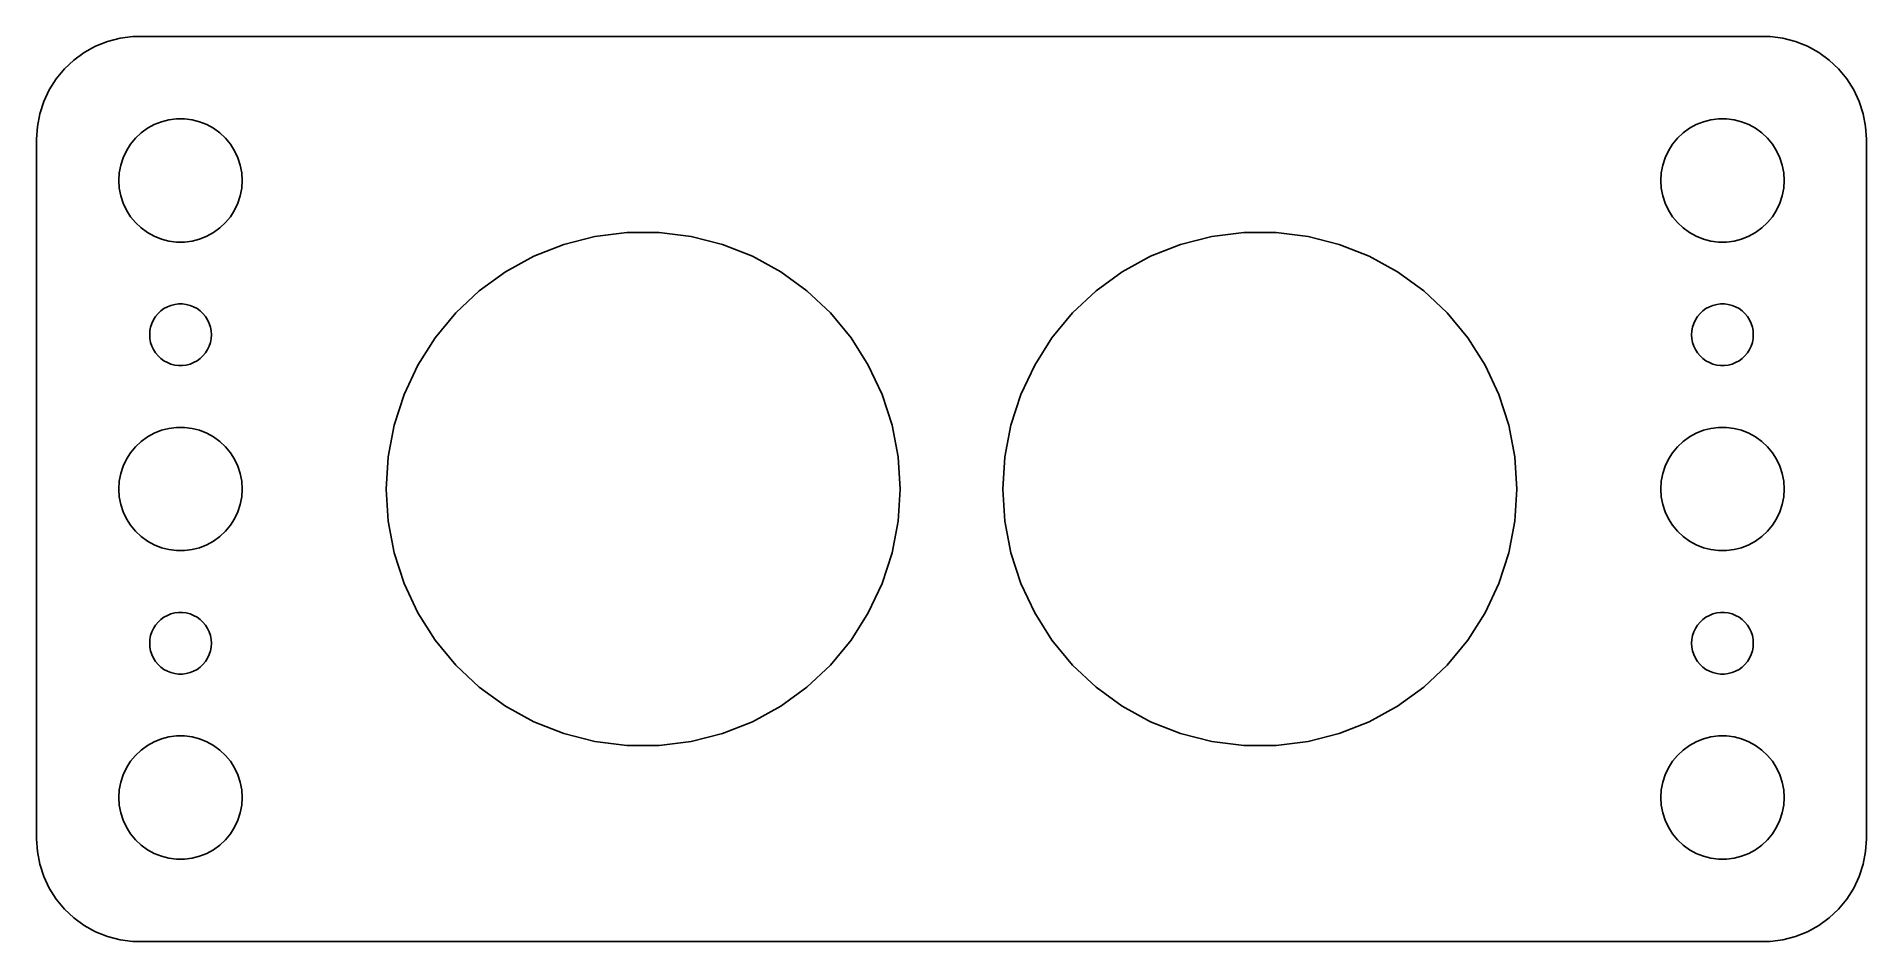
# Model space of a CAD drawing. Header units: metres. Extents: x -44.5 to 44.5, y -22 to 22.
import ezdxf

# ---------------------------------------------------------------- set-up
doc = ezdxf.new("R2010")
doc.units = ezdxf.units.M

msp = doc.modelspace()

# ---------------------------------------------------------------- linework, layer by layer
for p, q in [((-41.6289, 21.5241), (-42.1791, 21.2216)), ((-41.0451, 21.7553), (-41.6289, 21.5241)), ((-40.4369, 21.9114), (-41.0451, 21.7553)), ((-39.8139, 21.9901), (-40.4369, 21.9114)), ((39.8139, 21.9901), (-39.8139, 21.9901)), ((40.4369, 21.9114), (39.8139, 21.9901)), ((41.0451, 21.7553), (40.4369, 21.9114)), ((41.6289, 21.5241), (41.0451, 21.7553)), ((42.1791, 21.2216), (41.6289, 21.5241)), ((-42.6871, 20.8526), (-43.1448, 20.4227)), ((-42.1791, 21.2216), (-42.6871, 20.8526)), ((42.6871, 20.8526), (42.1791, 21.2216)), ((43.1448, 20.4227), (42.6871, 20.8526)), ((-43.5451, 19.9389), (-43.8815, 19.4088)), ((-43.1448, 20.4227), (-43.5451, 19.9389)), ((43.5451, 19.9389), (43.1448, 20.4227)), ((43.8815, 19.4088), (43.5451, 19.9389)), ((-44.1489, 18.8406), (-44.3429, 18.2434)), ((-43.8815, 19.4088), (-44.1489, 18.8406)), ((44.1489, 18.8406), (43.8815, 19.4088)), ((44.3429, 18.2434), (44.1489, 18.8406)), ((-44.3429, 18.2434), (-44.4606, 17.6267)), ((-38.7773, 17.7145), (-38.427, 17.8532)), ((-38.427, 17.8532), (-38.0621, 17.9469)), ((-38.0621, 17.9469), (-37.6884, 17.9941)), ((-37.6884, 17.9941), (-37.3116, 17.9941)), ((-37.3116, 17.9941), (-36.9379, 17.9469)), ((-36.9379, 17.9469), (-36.5729, 17.8532)), ((-36.5729, 17.8532), (-36.2227, 17.7145)), ((36.2227, 17.7145), (36.5729, 17.8532)), ((36.5729, 17.8532), (36.9379, 17.9469)), ((36.9379, 17.9469), (37.3116, 17.9941)), ((37.3116, 17.9941), (37.6884, 17.9941)), ((37.6884, 17.9941), (38.0621, 17.9469)), ((38.0621, 17.9469), (38.427, 17.8532)), ((38.427, 17.8532), (38.7773, 17.7145)), ((44.4606, 17.6267), (44.3429, 18.2434)), ((-44.4606, 17.6267), (-44.5, 17)), ((-44.5, 17), (-44.5, -17)), ((-39.927, 16.7634), (-39.6869, 17.0536)), ((-39.6869, 17.0536), (-39.4123, 17.3115)), ((-39.4123, 17.3115), (-39.1075, 17.533)), ((-39.1075, 17.533), (-38.7773, 17.7145)), ((-36.2227, 17.7145), (-35.8925, 17.533)), ((-35.8925, 17.533), (-35.5877, 17.3115)), ((-35.5877, 17.3115), (-35.3131, 17.0536)), ((-35.3131, 17.0536), (-35.0729, 16.7634)), ((35.0729, 16.7634), (35.3131, 17.0536)), ((35.3131, 17.0536), (35.5877, 17.3115)), ((35.5877, 17.3115), (35.8925, 17.533)), ((35.8925, 17.533), (36.2227, 17.7145)), ((38.7773, 17.7145), (39.1075, 17.533)), ((39.1075, 17.533), (39.4123, 17.3115)), ((39.4123, 17.3115), (39.6869, 17.0536)), ((39.6869, 17.0536), (39.927, 16.7634)), ((44.5, 17), (44.4606, 17.6267)), ((44.5, -17), (44.5, 17)), ((-40.4057, 15.7461), (-40.2893, 16.1044)), ((-40.2893, 16.1044), (-40.1289, 16.4453)), ((-40.1289, 16.4453), (-39.927, 16.7634)), ((-35.0729, 16.7634), (-34.8711, 16.4453)), ((-34.8711, 16.4453), (-34.7107, 16.1044)), ((-34.7107, 16.1044), (-34.5942, 15.7461)), ((34.5942, 15.7461), (34.7107, 16.1044)), ((34.7107, 16.1044), (34.8711, 16.4453)), ((34.8711, 16.4453), (35.0729, 16.7634)), ((39.927, 16.7634), (40.1289, 16.4453)), ((40.1289, 16.4453), (40.2893, 16.1044)), ((40.2893, 16.1044), (40.4057, 15.7461)), ((-40.5, 15), (-40.4763, 15.376)), ((-40.4763, 15.376), (-40.4057, 15.7461)), ((-34.5942, 15.7461), (-34.5237, 15.376)), ((-34.5237, 15.376), (-34.5, 15)), ((34.5, 15), (34.5237, 15.376)), ((34.5237, 15.376), (34.5942, 15.7461)), ((40.4057, 15.7461), (40.4763, 15.376)), ((40.4763, 15.376), (40.5, 15)), ((-40.4763, 14.624), (-40.5, 15)), ((-40.4057, 14.2539), (-40.4763, 14.624)), ((-40.2893, 13.8956), (-40.4057, 14.2539)), ((-34.5942, 14.2539), (-34.7107, 13.8956)), ((-34.5237, 14.624), (-34.5942, 14.2539)), ((-34.5, 15), (-34.5237, 14.624)), ((34.5237, 14.624), (34.5, 15)), ((34.5942, 14.2539), (34.5237, 14.624)), ((34.7107, 13.8956), (34.5942, 14.2539)), ((40.4057, 14.2539), (40.2893, 13.8956)), ((40.4763, 14.624), (40.4057, 14.2539)), ((40.5, 15), (40.4763, 14.624)), ((-40.1289, 13.5547), (-40.2893, 13.8956)), ((-39.927, 13.2366), (-40.1289, 13.5547)), ((-34.8711, 13.5547), (-35.0729, 13.2366)), ((-34.7107, 13.8956), (-34.8711, 13.5547)), ((34.8711, 13.5547), (34.7107, 13.8956)), ((35.0729, 13.2366), (34.8711, 13.5547)), ((40.1289, 13.5547), (39.927, 13.2366)), ((40.2893, 13.8956), (40.1289, 13.5547)), ((-39.6869, 12.9464), (-39.927, 13.2366)), ((-39.4123, 12.6884), (-39.6869, 12.9464)), ((-39.1075, 12.467), (-39.4123, 12.6884)), ((-38.7773, 12.2855), (-39.1075, 12.467)), ((-35.8925, 12.467), (-36.2227, 12.2855)), ((-35.5877, 12.6884), (-35.8925, 12.467)), ((-35.3131, 12.9464), (-35.5877, 12.6884)), ((-35.0729, 13.2366), (-35.3131, 12.9464)), ((-17.3423, 12.2786), (-15.7849, 12.4753)), ((-15.7849, 12.4753), (-14.2151, 12.4753)), ((-14.2151, 12.4753), (-12.6577, 12.2786)), ((12.6577, 12.2786), (14.2151, 12.4753)), ((14.2151, 12.4753), (15.7849, 12.4753)), ((15.7849, 12.4753), (17.3423, 12.2786)), ((35.3131, 12.9464), (35.0729, 13.2366)), ((35.5877, 12.6884), (35.3131, 12.9464)), ((35.8925, 12.467), (35.5877, 12.6884)), ((36.2227, 12.2855), (35.8925, 12.467)), ((39.1075, 12.467), (38.7773, 12.2855)), ((39.4123, 12.6884), (39.1075, 12.467)), ((39.6869, 12.9464), (39.4123, 12.6884)), ((39.927, 13.2366), (39.6869, 12.9464)), ((-38.427, 12.1468), (-38.7773, 12.2855)), ((-38.0621, 12.0531), (-38.427, 12.1468)), ((-37.6884, 12.0059), (-38.0621, 12.0531)), ((-37.3116, 12.0059), (-37.6884, 12.0059)), ((-36.9379, 12.0531), (-37.3116, 12.0059)), ((-36.5729, 12.1468), (-36.9379, 12.0531)), ((-36.2227, 12.2855), (-36.5729, 12.1468)), ((-20.3222, 11.3103), (-18.8627, 11.8882)), ((-18.8627, 11.8882), (-17.3423, 12.2786)), ((-12.6577, 12.2786), (-11.1373, 11.8882)), ((-11.1373, 11.8882), (-9.67775, 11.3103)), ((9.67775, 11.3103), (11.1373, 11.8882)), ((11.1373, 11.8882), (12.6577, 12.2786)), ((17.3423, 12.2786), (18.8627, 11.8882)), ((18.8627, 11.8882), (20.3222, 11.3103)), ((36.5729, 12.1468), (36.2227, 12.2855)), ((36.9379, 12.0531), (36.5729, 12.1468)), ((37.3116, 12.0059), (36.9379, 12.0531)), ((37.6884, 12.0059), (37.3116, 12.0059)), ((38.0621, 12.0531), (37.6884, 12.0059)), ((38.427, 12.1468), (38.0621, 12.0531)), ((38.7773, 12.2855), (38.427, 12.1468)), ((-21.6978, 10.5541), (-20.3222, 11.3103)), ((-9.67775, 11.3103), (-8.30215, 10.5541)), ((8.30215, 10.5541), (9.67775, 11.3103)), ((20.3222, 11.3103), (21.6978, 10.5541)), ((-22.9678, 9.63141), (-21.6978, 10.5541)), ((-8.30215, 10.5541), (-7.0322, 9.63141)), ((7.0322, 9.63141), (8.30215, 10.5541)), ((21.6978, 10.5541), (22.9678, 9.63141)), ((-38.1387, 8.85724), (-37.9635, 8.92657)), ((-37.9635, 8.92657), (-37.7811, 8.97342)), ((-37.7811, 8.97342), (-37.5942, 8.99704)), ((-37.5942, 8.99704), (-37.4058, 8.99704)), ((-37.4058, 8.99704), (-37.2189, 8.97342)), ((-37.2189, 8.97342), (-37.0365, 8.92657)), ((-37.0365, 8.92657), (-36.8613, 8.85724)), ((-24.1121, 8.55682), (-22.9678, 9.63141)), ((-7.0322, 9.63141), (-5.88788, 8.55682)), ((5.88788, 8.55682), (7.0322, 9.63141)), ((22.9678, 9.63141), (24.1121, 8.55682)), ((36.8613, 8.85724), (37.0365, 8.92657)), ((37.0365, 8.92657), (37.2189, 8.97342)), ((37.2189, 8.97342), (37.4058, 8.99704)), ((37.4058, 8.99704), (37.5942, 8.99704)), ((37.5942, 8.99704), (37.7811, 8.97342)), ((37.7811, 8.97342), (37.9635, 8.92657)), ((37.9635, 8.92657), (38.1387, 8.85724)), ((-38.9529, 7.87303), (-38.8947, 8.05219)), ((-38.8947, 8.05219), (-38.8145, 8.22263)), ((-38.8145, 8.22263), (-38.7135, 8.38167)), ((-38.7135, 8.38167), (-38.5934, 8.52681)), ((-38.5934, 8.52681), (-38.4561, 8.65576)), ((-38.4561, 8.65576), (-38.3037, 8.76648)), ((-38.3037, 8.76648), (-38.1387, 8.85724)), ((-36.8613, 8.85724), (-36.6963, 8.76648)), ((-36.6963, 8.76648), (-36.5439, 8.65576)), ((-36.5439, 8.65576), (-36.4065, 8.52681)), ((-36.4065, 8.52681), (-36.2865, 8.38167)), ((-36.2865, 8.38167), (-36.1855, 8.22263)), ((-36.1855, 8.22263), (-36.1053, 8.05219)), ((-36.1053, 8.05219), (-36.0471, 7.87303)), ((-25.1127, 7.34731), (-24.1121, 8.55682)), ((-5.88788, 8.55682), (-4.88728, 7.34731)), ((4.88728, 7.34731), (5.88788, 8.55682)), ((24.1121, 8.55682), (25.1127, 7.34731)), ((36.0471, 7.87303), (36.1053, 8.05219)), ((36.1053, 8.05219), (36.1855, 8.22263)), ((36.1855, 8.22263), (36.2865, 8.38167)), ((36.2865, 8.38167), (36.4065, 8.52681)), ((36.4065, 8.52681), (36.5439, 8.65576)), ((36.5439, 8.65576), (36.6963, 8.76648)), ((36.6963, 8.76648), (36.8613, 8.85724)), ((38.1387, 8.85724), (38.3037, 8.76648)), ((38.3037, 8.76648), (38.4561, 8.65576)), ((38.4561, 8.65576), (38.5934, 8.52681)), ((38.5934, 8.52681), (38.7135, 8.38167)), ((38.7135, 8.38167), (38.8145, 8.22263)), ((38.8145, 8.22263), (38.8947, 8.05219)), ((38.8947, 8.05219), (38.9529, 7.87303)), ((-39, 7.5), (-38.9882, 7.68799)), ((-38.9882, 7.312), (-39, 7.5)), ((-38.9882, 7.68799), (-38.9529, 7.87303)), ((-38.9529, 7.12695), (-38.9882, 7.312)), ((-38.8947, 6.9478), (-38.9529, 7.12695)), ((-36.0471, 7.12695), (-36.1053, 6.9478)), ((-36.0471, 7.87303), (-36.0118, 7.68799)), ((-36.0118, 7.312), (-36.0471, 7.12695)), ((-36.0118, 7.68799), (-36, 7.5)), ((-36, 7.5), (-36.0118, 7.312)), ((-25.9538, 6.02191), (-25.1127, 7.34731)), ((-4.88728, 7.34731), (-4.04616, 6.02191)), ((4.04616, 6.02191), (4.88728, 7.34731)), ((25.1127, 7.34731), (25.9538, 6.02191)), ((36, 7.5), (36.0118, 7.68799)), ((36.0118, 7.312), (36, 7.5)), ((36.0118, 7.68799), (36.0471, 7.87303)), ((36.0471, 7.12695), (36.0118, 7.312)), ((36.1053, 6.9478), (36.0471, 7.12695)), ((38.9529, 7.12695), (38.8947, 6.9478)), ((38.9529, 7.87303), (38.9882, 7.68799)), ((38.9882, 7.312), (38.9529, 7.12695)), ((38.9882, 7.68799), (39, 7.5)), ((39, 7.5), (38.9882, 7.312)), ((-38.8145, 6.77736), (-38.8947, 6.9478)), ((-38.7135, 6.61832), (-38.8145, 6.77736)), ((-38.5934, 6.47318), (-38.7135, 6.61832)), ((-38.4561, 6.34422), (-38.5934, 6.47318)), ((-38.3037, 6.23351), (-38.4561, 6.34422)), ((-38.1387, 6.14275), (-38.3037, 6.23351)), ((-36.6963, 6.23351), (-36.8613, 6.14275)), ((-36.5439, 6.34422), (-36.6963, 6.23351)), ((-36.4065, 6.47318), (-36.5439, 6.34422)), ((-36.2865, 6.61832), (-36.4065, 6.47318)), ((-36.1855, 6.77736), (-36.2865, 6.61832)), ((-36.1053, 6.9478), (-36.1855, 6.77736)), ((36.1855, 6.77736), (36.1053, 6.9478)), ((36.2865, 6.61832), (36.1855, 6.77736)), ((36.4065, 6.47318), (36.2865, 6.61832)), ((36.5439, 6.34422), (36.4065, 6.47318)), ((36.6963, 6.23351), (36.5439, 6.34422)), ((36.8613, 6.14275), (36.6963, 6.23351)), ((38.3037, 6.23351), (38.1387, 6.14275)), ((38.4561, 6.34422), (38.3037, 6.23351)), ((38.5934, 6.47318), (38.4561, 6.34422)), ((38.7135, 6.61832), (38.5934, 6.47318)), ((38.8145, 6.77736), (38.7135, 6.61832)), ((38.8947, 6.9478), (38.8145, 6.77736)), ((-37.9635, 6.07341), (-38.1387, 6.14275)), ((-37.7811, 6.02657), (-37.9635, 6.07341)), ((-37.5942, 6.00294), (-37.7811, 6.02657)), ((-37.4058, 6.00294), (-37.5942, 6.00294)), ((-37.2189, 6.02657), (-37.4058, 6.00294)), ((-37.0365, 6.07341), (-37.2189, 6.02657)), ((-36.8613, 6.14275), (-37.0365, 6.07341)), ((-26.6222, 4.60155), (-25.9538, 6.02191)), ((-4.04616, 6.02191), (-3.37779, 4.60155)), ((3.37779, 4.60155), (4.04616, 6.02191)), ((25.9538, 6.02191), (26.6222, 4.60155)), ((37.0365, 6.07341), (36.8613, 6.14275)), ((37.2189, 6.02657), (37.0365, 6.07341)), ((37.4058, 6.00294), (37.2189, 6.02657)), ((37.5942, 6.00294), (37.4058, 6.00294)), ((37.7811, 6.02657), (37.5942, 6.00294)), ((37.9635, 6.07341), (37.7811, 6.02657)), ((38.1387, 6.14275), (37.9635, 6.07341)), ((-27.1073, 3.10861), (-26.6222, 4.60155)), ((-3.37779, 4.60155), (-2.8927, 3.10861)), ((2.8927, 3.10861), (3.37779, 4.60155)), ((26.6222, 4.60155), (27.1073, 3.10861)), ((-39.1075, 2.53297), (-38.7773, 2.71448)), ((-38.7773, 2.71448), (-38.427, 2.85316)), ((-38.427, 2.85316), (-38.0621, 2.94685)), ((-38.0621, 2.94685), (-37.6884, 2.99408)), ((-37.6884, 2.99408), (-37.3116, 2.99408)), ((-37.3116, 2.99408), (-36.9379, 2.94685)), ((-36.9379, 2.94685), (-36.5729, 2.85316)), ((-36.5729, 2.85316), (-36.2227, 2.71448)), ((-36.2227, 2.71448), (-35.8925, 2.53297)), ((-27.4014, 1.56665), (-27.1073, 3.10861)), ((-2.8927, 3.10861), (-2.59856, 1.56665)), ((2.59856, 1.56665), (2.8927, 3.10861)), ((27.1073, 3.10861), (27.4014, 1.56665)), ((35.8925, 2.53297), (36.2227, 2.71448)), ((36.2227, 2.71448), (36.5729, 2.85316)), ((36.5729, 2.85316), (36.9379, 2.94685)), ((36.9379, 2.94685), (37.3116, 2.99408)), ((37.3116, 2.99408), (37.6884, 2.99408)), ((37.6884, 2.99408), (38.0621, 2.94685)), ((38.0621, 2.94685), (38.427, 2.85316)), ((38.427, 2.85316), (38.7773, 2.71448)), ((38.7773, 2.71448), (39.1075, 2.53297)), ((-39.927, 1.76335), (-39.6869, 2.05363)), ((-39.6869, 2.05363), (-39.4123, 2.31154)), ((-39.4123, 2.31154), (-39.1075, 2.53297)), ((-35.8925, 2.53297), (-35.5877, 2.31154)), ((-35.5877, 2.31154), (-35.3131, 2.05363)), ((-35.3131, 2.05363), (-35.0729, 1.76335)), ((35.0729, 1.76335), (35.3131, 2.05363)), ((35.3131, 2.05363), (35.5877, 2.31154)), ((35.5877, 2.31154), (35.8925, 2.53297)), ((39.1075, 2.53297), (39.4123, 2.31154)), ((39.4123, 2.31154), (39.6869, 2.05363)), ((39.6869, 2.05363), (39.927, 1.76335)), ((-40.4057, 0.74606), (-40.2893, 1.10437)), ((-40.2893, 1.10437), (-40.1289, 1.44525)), ((-40.1289, 1.44525), (-39.927, 1.76335)), ((-35.0729, 1.76335), (-34.8711, 1.44525)), ((-34.8711, 1.44525), (-34.7107, 1.10437)), ((-34.7107, 1.10437), (-34.5942, 0.74606)), ((-27.5, 0), (-27.4014, 1.56665)), ((-2.59856, 1.56665), (-2.5, 0)), ((2.5, 0), (2.59856, 1.56665)), ((27.4014, 1.56665), (27.5, 0)), ((34.5942, 0.74606), (34.7107, 1.10437)), ((34.7107, 1.10437), (34.8711, 1.44525)), ((34.8711, 1.44525), (35.0729, 1.76335)), ((39.927, 1.76335), (40.1289, 1.44525)), ((40.1289, 1.44525), (40.2893, 1.10437)), ((40.2893, 1.10437), (40.4057, 0.74606)), ((-40.5, 0), (-40.4763, 0.37599)), ((-40.4763, -0.37599), (-40.5, 0)), ((-40.4763, 0.37599), (-40.4057, 0.74606)), ((-34.5942, 0.74606), (-34.5237, 0.37599)), ((-34.5237, 0.37599), (-34.5, 0)), ((-34.5, 0), (-34.5237, -0.37599)), ((-27.4014, -1.56665), (-27.5, 0)), ((-2.5, 0), (-2.59856, -1.56665)), ((2.59856, -1.56665), (2.5, 0)), ((27.5, 0), (27.4014, -1.56665)), ((34.5, 0), (34.5237, 0.37599)), ((34.5237, -0.37599), (34.5, 0)), ((34.5237, 0.37599), (34.5942, 0.74606)), ((40.4057, 0.74606), (40.4763, 0.37599)), ((40.4763, 0.37599), (40.5, 0)), ((40.5, 0), (40.4763, -0.37599)), ((-40.4057, -0.74606), (-40.4763, -0.37599)), ((-40.2893, -1.10437), (-40.4057, -0.74606)), ((-34.5942, -0.74606), (-34.7107, -1.10437)), ((-34.5237, -0.37599), (-34.5942, -0.74606)), ((34.5942, -0.74606), (34.5237, -0.37599)), ((34.7107, -1.10437), (34.5942, -0.74606)), ((40.4057, -0.74606), (40.2893, -1.10437)), ((40.4763, -0.37599), (40.4057, -0.74606)), ((-40.1289, -1.44525), (-40.2893, -1.10437)), ((-39.927, -1.76335), (-40.1289, -1.44525)), ((-39.6869, -2.05363), (-39.927, -1.76335)), ((-35.0729, -1.76335), (-35.3131, -2.05363)), ((-34.8711, -1.44525), (-35.0729, -1.76335)), ((-34.7107, -1.10437), (-34.8711, -1.44525)), ((-27.1073, -3.10861), (-27.4014, -1.56665)), ((-2.59856, -1.56665), (-2.8927, -3.10861)), ((2.8927, -3.10861), (2.59856, -1.56665)), ((27.4014, -1.56665), (27.1073, -3.10861)), ((34.8711, -1.44525), (34.7107, -1.10437)), ((35.0729, -1.76335), (34.8711, -1.44525)), ((35.3131, -2.05363), (35.0729, -1.76335)), ((39.927, -1.76335), (39.6869, -2.05363)), ((40.1289, -1.44525), (39.927, -1.76335)), ((40.2893, -1.10437), (40.1289, -1.44525)), ((-39.4123, -2.31154), (-39.6869, -2.05363)), ((-39.1075, -2.53297), (-39.4123, -2.31154)), ((-38.7773, -2.71448), (-39.1075, -2.53297)), ((-35.8925, -2.53297), (-36.2227, -2.71448)), ((-35.5877, -2.31154), (-35.8925, -2.53297)), ((-35.3131, -2.05363), (-35.5877, -2.31154)), ((35.5877, -2.31154), (35.3131, -2.05363)), ((35.8925, -2.53297), (35.5877, -2.31154)), ((36.2227, -2.71448), (35.8925, -2.53297)), ((39.1075, -2.53297), (38.7773, -2.71448)), ((39.4123, -2.31154), (39.1075, -2.53297)), ((39.6869, -2.05363), (39.4123, -2.31154)), ((-38.427, -2.85316), (-38.7773, -2.71448)), ((-38.0621, -2.94685), (-38.427, -2.85316)), ((-37.6884, -2.99408), (-38.0621, -2.94685)), ((-37.3116, -2.99408), (-37.6884, -2.99408)), ((-36.9379, -2.94685), (-37.3116, -2.99408)), ((-36.5729, -2.85316), (-36.9379, -2.94685)), ((-36.2227, -2.71448), (-36.5729, -2.85316)), ((-26.6222, -4.60155), (-27.1073, -3.10861)), ((-2.8927, -3.10861), (-3.37779, -4.60155)), ((3.37779, -4.60155), (2.8927, -3.10861)), ((27.1073, -3.10861), (26.6222, -4.60155)), ((36.5729, -2.85316), (36.2227, -2.71448)), ((36.9379, -2.94685), (36.5729, -2.85316)), ((37.3116, -2.99408), (36.9379, -2.94685)), ((37.6884, -2.99408), (37.3116, -2.99408)), ((38.0621, -2.94685), (37.6884, -2.99408)), ((38.427, -2.85316), (38.0621, -2.94685)), ((38.7773, -2.71448), (38.427, -2.85316)), ((-25.9538, -6.02191), (-26.6222, -4.60155)), ((-3.37779, -4.60155), (-4.04616, -6.02191)), ((4.04616, -6.02191), (3.37779, -4.60155)), ((26.6222, -4.60155), (25.9538, -6.02191)), ((-38.3037, -6.23351), (-38.1387, -6.14275)), ((-38.1387, -6.14275), (-37.9635, -6.07341)), ((-37.9635, -6.07341), (-37.7811, -6.02657)), ((-37.7811, -6.02657), (-37.5942, -6.00294)), ((-37.5942, -6.00294), (-37.4058, -6.00294)), ((-37.4058, -6.00294), (-37.2189, -6.02657)), ((-37.2189, -6.02657), (-37.0365, -6.07341)), ((-37.0365, -6.07341), (-36.8613, -6.14275)), ((-36.8613, -6.14275), (-36.6963, -6.23351)), ((-25.1127, -7.34731), (-25.9538, -6.02191)), ((-4.04616, -6.02191), (-4.88728, -7.34731)), ((4.88728, -7.34731), (4.04616, -6.02191)), ((25.9538, -6.02191), (25.1127, -7.34731)), ((36.6963, -6.23351), (36.8613, -6.14275)), ((36.8613, -6.14275), (37.0365, -6.07341)), ((37.0365, -6.07341), (37.2189, -6.02657)), ((37.2189, -6.02657), (37.4058, -6.00294)), ((37.4058, -6.00294), (37.5942, -6.00294)), ((37.5942, -6.00294), (37.7811, -6.02657)), ((37.7811, -6.02657), (37.9635, -6.07341)), ((37.9635, -6.07341), (38.1387, -6.14275)), ((38.1387, -6.14275), (38.3037, -6.23351)), ((-38.9529, -7.12695), (-38.8947, -6.9478)), ((-38.8947, -6.9478), (-38.8145, -6.77736)), ((-38.8145, -6.77736), (-38.7135, -6.61832)), ((-38.7135, -6.61832), (-38.5934, -6.47318)), ((-38.5934, -6.47318), (-38.4561, -6.34422)), ((-38.4561, -6.34422), (-38.3037, -6.23351)), ((-36.6963, -6.23351), (-36.5439, -6.34422)), ((-36.5439, -6.34422), (-36.4065, -6.47318)), ((-36.4065, -6.47318), (-36.2865, -6.61832)), ((-36.2865, -6.61832), (-36.1855, -6.77736)), ((-36.1855, -6.77736), (-36.1053, -6.9478)), ((-36.1053, -6.9478), (-36.0471, -7.12695)), ((36.0471, -7.12695), (36.1053, -6.9478)), ((36.1053, -6.9478), (36.1855, -6.77736)), ((36.1855, -6.77736), (36.2865, -6.61832)), ((36.2865, -6.61832), (36.4065, -6.47318)), ((36.4065, -6.47318), (36.5439, -6.34422)), ((36.5439, -6.34422), (36.6963, -6.23351)), ((38.3037, -6.23351), (38.4561, -6.34422)), ((38.4561, -6.34422), (38.5934, -6.47318)), ((38.5934, -6.47318), (38.7135, -6.61832)), ((38.7135, -6.61832), (38.8145, -6.77736)), ((38.8145, -6.77736), (38.8947, -6.9478)), ((38.8947, -6.9478), (38.9529, -7.12695)), ((-39, -7.5), (-38.9882, -7.312)), ((-38.9882, -7.68799), (-39, -7.5)), ((-38.9882, -7.312), (-38.9529, -7.12695)), ((-38.9529, -7.87303), (-38.9882, -7.68799)), ((-38.8947, -8.05219), (-38.9529, -7.87303)), ((-36.0471, -7.87303), (-36.1053, -8.05219)), ((-36.0471, -7.12695), (-36.0118, -7.312)), ((-36.0118, -7.68799), (-36.0471, -7.87303)), ((-36.0118, -7.312), (-36, -7.5)), ((-36, -7.5), (-36.0118, -7.68799)), ((-24.1121, -8.55682), (-25.1127, -7.34731)), ((-4.88728, -7.34731), (-5.88788, -8.55682)), ((5.88788, -8.55682), (4.88728, -7.34731)), ((25.1127, -7.34731), (24.1121, -8.55682)), ((36, -7.5), (36.0118, -7.312)), ((36.0118, -7.68799), (36, -7.5)), ((36.0118, -7.312), (36.0471, -7.12695)), ((36.0471, -7.87303), (36.0118, -7.68799)), ((36.1053, -8.05219), (36.0471, -7.87303)), ((38.9529, -7.87303), (38.8947, -8.05219)), ((38.9529, -7.12695), (38.9882, -7.312)), ((38.9882, -7.68799), (38.9529, -7.87303)), ((38.9882, -7.312), (39, -7.5)), ((39, -7.5), (38.9882, -7.68799)), ((-38.8145, -8.22263), (-38.8947, -8.05219)), ((-38.7135, -8.38167), (-38.8145, -8.22263)), ((-38.5934, -8.52681), (-38.7135, -8.38167)), ((-38.4561, -8.65576), (-38.5934, -8.52681)), ((-38.3037, -8.76648), (-38.4561, -8.65576)), ((-38.1387, -8.85724), (-38.3037, -8.76648)), ((-37.9635, -8.92657), (-38.1387, -8.85724)), ((-36.8613, -8.85724), (-37.0365, -8.92657)), ((-36.6963, -8.76648), (-36.8613, -8.85724)), ((-36.5439, -8.65576), (-36.6963, -8.76648)), ((-36.4065, -8.52681), (-36.5439, -8.65576)), ((-36.2865, -8.38167), (-36.4065, -8.52681)), ((-36.1855, -8.22263), (-36.2865, -8.38167)), ((-36.1053, -8.05219), (-36.1855, -8.22263)), ((-22.9678, -9.63141), (-24.1121, -8.55682)), ((-5.88788, -8.55682), (-7.0322, -9.63141)), ((7.0322, -9.63141), (5.88788, -8.55682)), ((24.1121, -8.55682), (22.9678, -9.63141)), ((36.1855, -8.22263), (36.1053, -8.05219)), ((36.2865, -8.38167), (36.1855, -8.22263)), ((36.4065, -8.52681), (36.2865, -8.38167)), ((36.5439, -8.65576), (36.4065, -8.52681)), ((36.6963, -8.76648), (36.5439, -8.65576)), ((36.8613, -8.85724), (36.6963, -8.76648)), ((37.0365, -8.92657), (36.8613, -8.85724)), ((38.1387, -8.85724), (37.9635, -8.92657)), ((38.3037, -8.76648), (38.1387, -8.85724)), ((38.4561, -8.65576), (38.3037, -8.76648)), ((38.5934, -8.52681), (38.4561, -8.65576)), ((38.7135, -8.38167), (38.5934, -8.52681)), ((38.8145, -8.22263), (38.7135, -8.38167)), ((38.8947, -8.05219), (38.8145, -8.22263)), ((-37.7811, -8.97342), (-37.9635, -8.92657)), ((-37.5942, -8.99704), (-37.7811, -8.97342)), ((-37.4058, -8.99704), (-37.5942, -8.99704)), ((-37.2189, -8.97342), (-37.4058, -8.99704)), ((-37.0365, -8.92657), (-37.2189, -8.97342)), ((-21.6978, -10.5541), (-22.9678, -9.63141)), ((-7.0322, -9.63141), (-8.30215, -10.5541)), ((8.30215, -10.5541), (7.0322, -9.63141)), ((22.9678, -9.63141), (21.6978, -10.5541)), ((37.2189, -8.97342), (37.0365, -8.92657)), ((37.4058, -8.99704), (37.2189, -8.97342)), ((37.5942, -8.99704), (37.4058, -8.99704)), ((37.7811, -8.97342), (37.5942, -8.99704)), ((37.9635, -8.92657), (37.7811, -8.97342)), ((-20.3222, -11.3103), (-21.6978, -10.5541)), ((-8.30215, -10.5541), (-9.67775, -11.3103)), ((9.67775, -11.3103), (8.30215, -10.5541)), ((21.6978, -10.5541), (20.3222, -11.3103)), ((-18.8627, -11.8882), (-20.3222, -11.3103)), ((-9.67775, -11.3103), (-11.1373, -11.8882)), ((11.1373, -11.8882), (9.67775, -11.3103)), ((20.3222, -11.3103), (18.8627, -11.8882)), ((-39.1075, -12.467), (-38.7773, -12.2855)), ((-38.7773, -12.2855), (-38.427, -12.1468)), ((-38.427, -12.1468), (-38.0621, -12.0531)), ((-38.0621, -12.0531), (-37.6884, -12.0059)), ((-37.6884, -12.0059), (-37.3116, -12.0059)), ((-37.3116, -12.0059), (-36.9379, -12.0531)), ((-36.9379, -12.0531), (-36.5729, -12.1468)), ((-36.5729, -12.1468), (-36.2227, -12.2855)), ((-36.2227, -12.2855), (-35.8925, -12.467)), ((-17.3423, -12.2786), (-18.8627, -11.8882)), ((-15.7849, -12.4753), (-17.3423, -12.2786)), ((-12.6577, -12.2786), (-14.2151, -12.4753)), ((-11.1373, -11.8882), (-12.6577, -12.2786)), ((12.6577, -12.2786), (11.1373, -11.8882)), ((14.2151, -12.4753), (12.6577, -12.2786)), ((17.3423, -12.2786), (15.7849, -12.4753)), ((18.8627, -11.8882), (17.3423, -12.2786)), ((35.8925, -12.467), (36.2227, -12.2855)), ((36.2227, -12.2855), (36.5729, -12.1468)), ((36.5729, -12.1468), (36.9379, -12.0531)), ((36.9379, -12.0531), (37.3116, -12.0059)), ((37.3116, -12.0059), (37.6884, -12.0059)), ((37.6884, -12.0059), (38.0621, -12.0531)), ((38.0621, -12.0531), (38.427, -12.1468)), ((38.427, -12.1468), (38.7773, -12.2855)), ((38.7773, -12.2855), (39.1075, -12.467)), ((-40.1289, -13.5547), (-39.927, -13.2366)), ((-39.927, -13.2366), (-39.6869, -12.9464)), ((-39.6869, -12.9464), (-39.4123, -12.6884)), ((-39.4123, -12.6884), (-39.1075, -12.467)), ((-35.8925, -12.467), (-35.5877, -12.6884)), ((-35.5877, -12.6884), (-35.3131, -12.9464)), ((-35.3131, -12.9464), (-35.0729, -13.2366)), ((-35.0729, -13.2366), (-34.8711, -13.5547)), ((-14.2151, -12.4753), (-15.7849, -12.4753)), ((15.7849, -12.4753), (14.2151, -12.4753)), ((34.8711, -13.5547), (35.0729, -13.2366)), ((35.0729, -13.2366), (35.3131, -12.9464)), ((35.3131, -12.9464), (35.5877, -12.6884)), ((35.5877, -12.6884), (35.8925, -12.467)), ((39.1075, -12.467), (39.4123, -12.6884)), ((39.4123, -12.6884), (39.6869, -12.9464)), ((39.6869, -12.9464), (39.927, -13.2366)), ((39.927, -13.2366), (40.1289, -13.5547)), ((-40.4057, -14.2539), (-40.2893, -13.8956)), ((-40.2893, -13.8956), (-40.1289, -13.5547)), ((-34.8711, -13.5547), (-34.7107, -13.8956)), ((-34.7107, -13.8956), (-34.5942, -14.2539)), ((34.5942, -14.2539), (34.7107, -13.8956)), ((34.7107, -13.8956), (34.8711, -13.5547)), ((40.1289, -13.5547), (40.2893, -13.8956)), ((40.2893, -13.8956), (40.4057, -14.2539)), ((-40.5, -15), (-40.4763, -14.624)), ((-40.4763, -15.376), (-40.5, -15)), ((-40.4763, -14.624), (-40.4057, -14.2539)), ((-34.5942, -14.2539), (-34.5237, -14.624)), ((-34.5237, -14.624), (-34.5, -15)), ((-34.5, -15), (-34.5237, -15.376)), ((34.5, -15), (34.5237, -14.624)), ((34.5237, -15.376), (34.5, -15)), ((34.5237, -14.624), (34.5942, -14.2539)), ((40.4057, -14.2539), (40.4763, -14.624)), ((40.4763, -14.624), (40.5, -15)), ((40.5, -15), (40.4763, -15.376)), ((-40.4057, -15.7461), (-40.4763, -15.376)), ((-40.2893, -16.1044), (-40.4057, -15.7461)), ((-34.5942, -15.7461), (-34.7107, -16.1044)), ((-34.5237, -15.376), (-34.5942, -15.7461)), ((34.5942, -15.7461), (34.5237, -15.376)), ((34.7107, -16.1044), (34.5942, -15.7461)), ((40.4057, -15.7461), (40.2893, -16.1044)), ((40.4763, -15.376), (40.4057, -15.7461)), ((-40.1289, -16.4453), (-40.2893, -16.1044)), ((-39.927, -16.7634), (-40.1289, -16.4453)), ((-39.6869, -17.0536), (-39.927, -16.7634)), ((-35.0729, -16.7634), (-35.3131, -17.0536)), ((-34.8711, -16.4453), (-35.0729, -16.7634)), ((-34.7107, -16.1044), (-34.8711, -16.4453)), ((34.8711, -16.4453), (34.7107, -16.1044)), ((35.0729, -16.7634), (34.8711, -16.4453)), ((35.3131, -17.0536), (35.0729, -16.7634)), ((39.927, -16.7634), (39.6869, -17.0536)), ((40.1289, -16.4453), (39.927, -16.7634)), ((40.2893, -16.1044), (40.1289, -16.4453)), ((-44.5, -17), (-44.4606, -17.6267)), ((-44.4606, -17.6267), (-44.3429, -18.2434)), ((-39.4123, -17.3115), (-39.6869, -17.0536)), ((-39.1075, -17.533), (-39.4123, -17.3115)), ((-38.7773, -17.7145), (-39.1075, -17.533)), ((-38.427, -17.8532), (-38.7773, -17.7145)), ((-36.2227, -17.7145), (-36.5729, -17.8532)), ((-35.8925, -17.533), (-36.2227, -17.7145)), ((-35.5877, -17.3115), (-35.8925, -17.533)), ((-35.3131, -17.0536), (-35.5877, -17.3115)), ((35.5877, -17.3115), (35.3131, -17.0536)), ((35.8925, -17.533), (35.5877, -17.3115)), ((36.2227, -17.7145), (35.8925, -17.533)), ((36.5729, -17.8532), (36.2227, -17.7145)), ((38.7773, -17.7145), (38.427, -17.8532)), ((39.1075, -17.533), (38.7773, -17.7145)), ((39.4123, -17.3115), (39.1075, -17.533)), ((39.6869, -17.0536), (39.4123, -17.3115)), ((44.3429, -18.2434), (44.4606, -17.6267)), ((44.4606, -17.6267), (44.5, -17)), ((-44.3429, -18.2434), (-44.1489, -18.8406)), ((-38.0621, -17.9469), (-38.427, -17.8532)), ((-37.6884, -17.9941), (-38.0621, -17.9469)), ((-37.3116, -17.9941), (-37.6884, -17.9941)), ((-36.9379, -17.9469), (-37.3116, -17.9941)), ((-36.5729, -17.8532), (-36.9379, -17.9469)), ((36.9379, -17.9469), (36.5729, -17.8532)), ((37.3116, -17.9941), (36.9379, -17.9469)), ((37.6884, -17.9941), (37.3116, -17.9941)), ((38.0621, -17.9469), (37.6884, -17.9941)), ((38.427, -17.8532), (38.0621, -17.9469)), ((44.1489, -18.8406), (44.3429, -18.2434)), ((-44.1489, -18.8406), (-43.8815, -19.4088)), ((-43.8815, -19.4088), (-43.5451, -19.9389)), ((43.5451, -19.9389), (43.8815, -19.4088)), ((43.8815, -19.4088), (44.1489, -18.8406)), ((-43.5451, -19.9389), (-43.1448, -20.4227)), ((-43.1448, -20.4227), (-42.6871, -20.8526)), ((42.6871, -20.8526), (43.1448, -20.4227)), ((43.1448, -20.4227), (43.5451, -19.9389)), ((-42.6871, -20.8526), (-42.1791, -21.2216)), ((-42.1791, -21.2216), (-41.6289, -21.5241)), ((41.6289, -21.5241), (42.1791, -21.2216)), ((42.1791, -21.2216), (42.6871, -20.8526)), ((-41.6289, -21.5241), (-41.0451, -21.7553)), ((-41.0451, -21.7553), (-40.4369, -21.9114)), ((-40.4369, -21.9114), (-39.8139, -21.9901)), ((-39.8139, -21.9901), (39.8139, -21.9901)), ((39.8139, -21.9901), (40.4369, -21.9114)), ((40.4369, -21.9114), (41.0451, -21.7553)), ((41.0451, -21.7553), (41.6289, -21.5241))]:
    msp.add_line(p, q)

doc.saveas('drawing.dxf')
